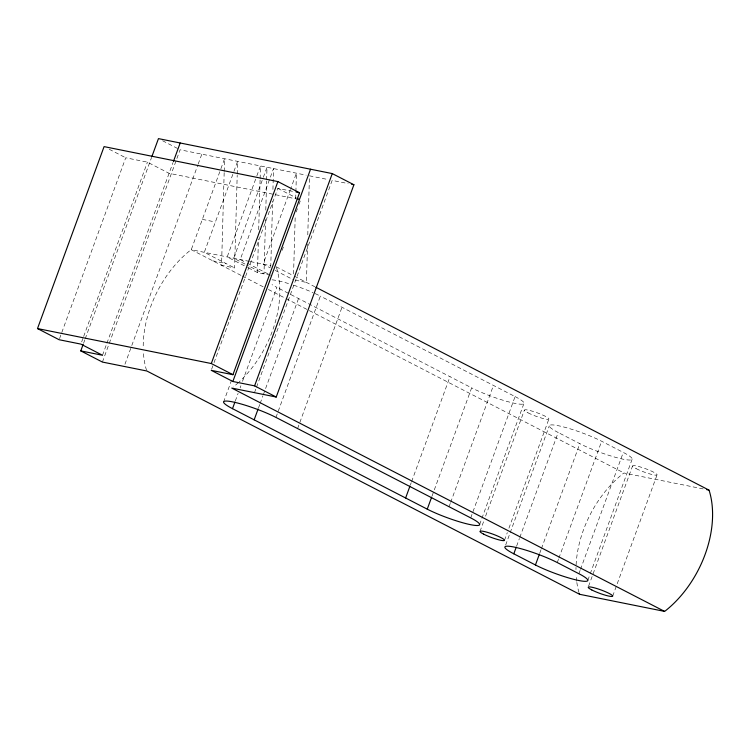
<?xml version="1.0" encoding="UTF-8"?>
<svg xmlns="http://www.w3.org/2000/svg" width="750" height="750" viewBox="0 0 750 750"><rect width="100%" height="100%" fill="white"/><g stroke="black" fill="none" stroke-linecap="round" stroke-linejoin="round"><path stroke-width="0.56" stroke-dasharray="3.75 2.81" d="M224.166 172.631L221.559 265.331L234.591 267.956L237.197 175.256M224.194 171.478L224.559 158.728L220.2 170.644M237.234 174.094L237.591 161.353L233.231 173.269M270.516 275.184L257.484 272.559L258.431 238.959M258.694 229.688L260.091 179.859M260.128 178.706L260.484 165.956L256.069 178.012M265.538 219.412L264 273.872L246.834 265.012M265.791 210.141L266.606 181.172M266.644 180.009L267 167.269L262.584 179.325M270.75 267.075L272.606 201.028M272.934 189.441L273.516 168.581L240.225 259.556L246.281 262.678M293.578 273.994L295.209 216.056M295.697 198.675L295.856 192.881M295.894 191.728L296.409 173.184L290.794 188.531M307.528 244.172L306.45 282.413L295.584 280.228M307.781 234.9L309.45 175.809L327.628 179.466M59.541 338.634L125.728 157.781L147.45 162.15L169.088 173.316L298.303 199.312M81.666 341.916L83.269 337.528M83.672 336.431L147.45 162.15M83.597 343.2L84.806 339.9M85.2 338.803L151.613 157.322M102.506 355.266L106.509 344.306M106.913 343.209L173.053 162.487M102.412 362.062L108.853 344.466M109.256 343.369L180.094 149.784L306.188 175.153M124.95 364.237L131.391 346.641M131.784 345.534L197.803 165.159M198.197 164.053L201.825 154.153M219.797 171.722L191.259 249.703L190.472 250.2A91.303 60.731 -62.7 0 0 143.212 347.456M232.838 174.347L204.3 252.328L234.591 267.956M255.666 179.109L227.194 256.931L247.387 267.356M262.191 180.422L233.709 258.244L245.822 264.497M211.622 369.234L213.628 363.75M214.031 362.653L277.8 188.372L293.812 191.597M290.391 189.628L263.119 264.159L270.188 267.806M223.575 402.056L232.369 378.009M282.169 250.341L283.378 247.05M296.212 211.978L297.413 208.688M299.016 204.3L300.225 201.019M235.303 401.016L238.106 393.366M240.103 387.909L240.909 385.725M242.503 381.347L276.9 287.372A32.606 4.537 20.1 0 1 272.034 284.625M254.494 392.653L256.106 388.256M256.509 387.159L332.175 180.375L348.188 183.6M258.544 407.812L259.744 404.531M260.147 403.444L262.941 395.794M263.344 394.697L298.538 298.528M275.963 417.413L320.353 296.109A32.606 4.537 20.1 0 0 314.006 293.072M297.6 428.578L341.991 307.275M410.409 484.875L411.216 482.691M411.609 481.594L450.009 376.688M432.056 496.041L471.647 387.853L276.9 287.372M449.062 506.728L450.262 503.447M450.666 502.359L493.453 385.425M470.709 517.894L515.091 396.591L320.353 296.109M479.644 524.503L524.034 403.209M479.991 531.459L483.994 520.528M485.588 516.159L524.381 410.156M504.525 540.244L507.319 532.594M508.922 528.225L548.916 418.941M505.669 545.016L549.263 425.897M516.609 546.159L519.403 538.509M519.806 537.422L558.197 432.506A32.606 4.537 20.1 0 1 558.281 425.719A32.606 4.537 20.1 0 1 601.65 441.253L623.288 452.419A32.606 4.537 20.1 0 1 623.203 459.206A32.606 4.537 20.1 0 1 579.834 443.672L558.197 432.506M539.841 552.956L541.041 549.675M541.444 548.587L579.834 443.672M557.259 562.556L558.459 559.275M558.862 558.178L601.65 441.253M578.897 573.713L580.097 570.441M580.5 569.344L623.288 452.419M587.831 580.331L589.837 574.866M590.231 573.778L632.222 459.028M588.581 586.191L632.569 465.984M612.712 596.072L657.103 474.769M703.191 488.925L624.028 472.997L623.241 473.494A91.303 60.731 -62.7 0 0 576.038 566.241M202.359 219.375L215.4 222M249.384 261.394L191.259 249.703L241.312 275.531M250.528 261.628L270.722 265.688M212.662 260.822L225.938 263.494M277.8 188.372L296.353 197.944M162.581 140.747L178.041 148.725M109.237 149.278L125.728 157.781M276.15 266.784L293.325 275.644M294.328 276.159L314.766 286.706M275.241 270.413L293.409 279.788M247.294 263.203L268.5 274.144M248.4 267.872L257.484 272.559M242.353 276.066L263.156 286.8M268.359 289.481L285 298.069M286.031 298.603L624.028 472.997M578.981 592.528A91.303 60.731 -62.7 0 1 576.834 582.422M576.675 581.25A91.303 60.731 -62.7 0 1 576.122 575.259M575.972 569.634A91.303 60.731 -62.7 0 1 576.009 567.384M276.497 267.506A91.303 60.731 -62.7 0 1 239.222 381.853M238.406 382.613A91.303 60.731 -62.7 0 1 233.4 386.916M146.531 370.284A91.303 60.731 -62.7 0 1 143.353 351.966M515.091 396.591A32.606 4.537 20.1 0 1 515.006 403.387A32.606 4.537 20.1 0 1 471.647 387.853M272.1 279.825A32.606 4.537 20.1 0 1 289.65 283.912M293.681 285.206A32.606 4.537 20.1 0 1 313.012 292.622M527.953 412.8A13.041 1.819 20.1 0 0 548.484 419.288A13.041 1.819 20.1 0 0 533.494 411.553A13.041 1.819 20.1 0 0 527.953 412.8M636.15 468.628A13.041 1.819 20.1 0 0 656.681 475.116A13.041 1.819 20.1 0 0 641.691 467.381A13.041 1.819 20.1 0 0 636.15 468.628"/><path stroke-width="1.12" d="M83.194 344.297L80.775 350.897L102.506 355.266L80.869 344.109L59.137 339.731L37.5 328.566L104.081 146.616L277.894 181.584L299.531 192.741L232.941 374.7L211.219 370.331L232.856 381.488L254.588 385.866L276.225 397.031L353.906 184.753L332.269 173.588L158.456 138.619L152.016 156.216M173.447 161.4L180.188 142.988M37.5 328.566L211.303 363.534L277.894 181.584M232.856 381.488L310.538 169.209M232.509 408.666A32.606 4.537 20.1 0 1 232.594 401.878A32.606 4.537 20.1 0 1 275.963 417.413L470.709 517.894A32.606 4.537 20.1 0 1 470.616 524.691A32.606 4.537 20.1 0 1 427.256 509.156L232.509 408.666L234.909 402.113M254.588 385.866L332.269 173.588M254.147 419.831L258.141 408.909M405.619 497.991L410.016 485.963M427.256 509.156L431.653 497.128M513.806 553.809A32.606 4.537 20.1 0 1 513.891 547.013A32.606 4.537 20.1 0 1 557.259 562.556L578.897 573.713A32.606 4.537 20.1 0 1 578.812 580.509A32.606 4.537 20.1 0 1 535.444 564.975L513.806 553.809L516.206 547.256M535.444 564.975L539.447 554.044M80.775 350.897L102.412 362.062L146.869 371.006L579.637 594.3L664.528 611.381L665.325 610.884A91.303 60.731 -62.7 0 0 709.266 490.8L708.919 490.078L315.806 287.241M351.619 184.284L353.906 184.753M296.1 192.056L299.531 192.741M276.225 397.031L231.769 388.087L664.528 611.381M706.631 489.619L708.919 490.078M297.384 198.478L299.447 199.537M211.303 363.534L232.941 374.7M579.291 593.578L579.637 594.3M483.562 534.103A13.041 1.819 20.1 0 0 504.094 540.591A13.041 1.819 20.1 0 0 489.103 532.856A13.041 1.819 20.1 0 0 483.562 534.103M591.759 589.931A13.041 1.819 20.1 0 0 612.291 596.419A13.041 1.819 20.1 0 0 597.3 588.684A13.041 1.819 20.1 0 0 591.759 589.931"/></g></svg>
